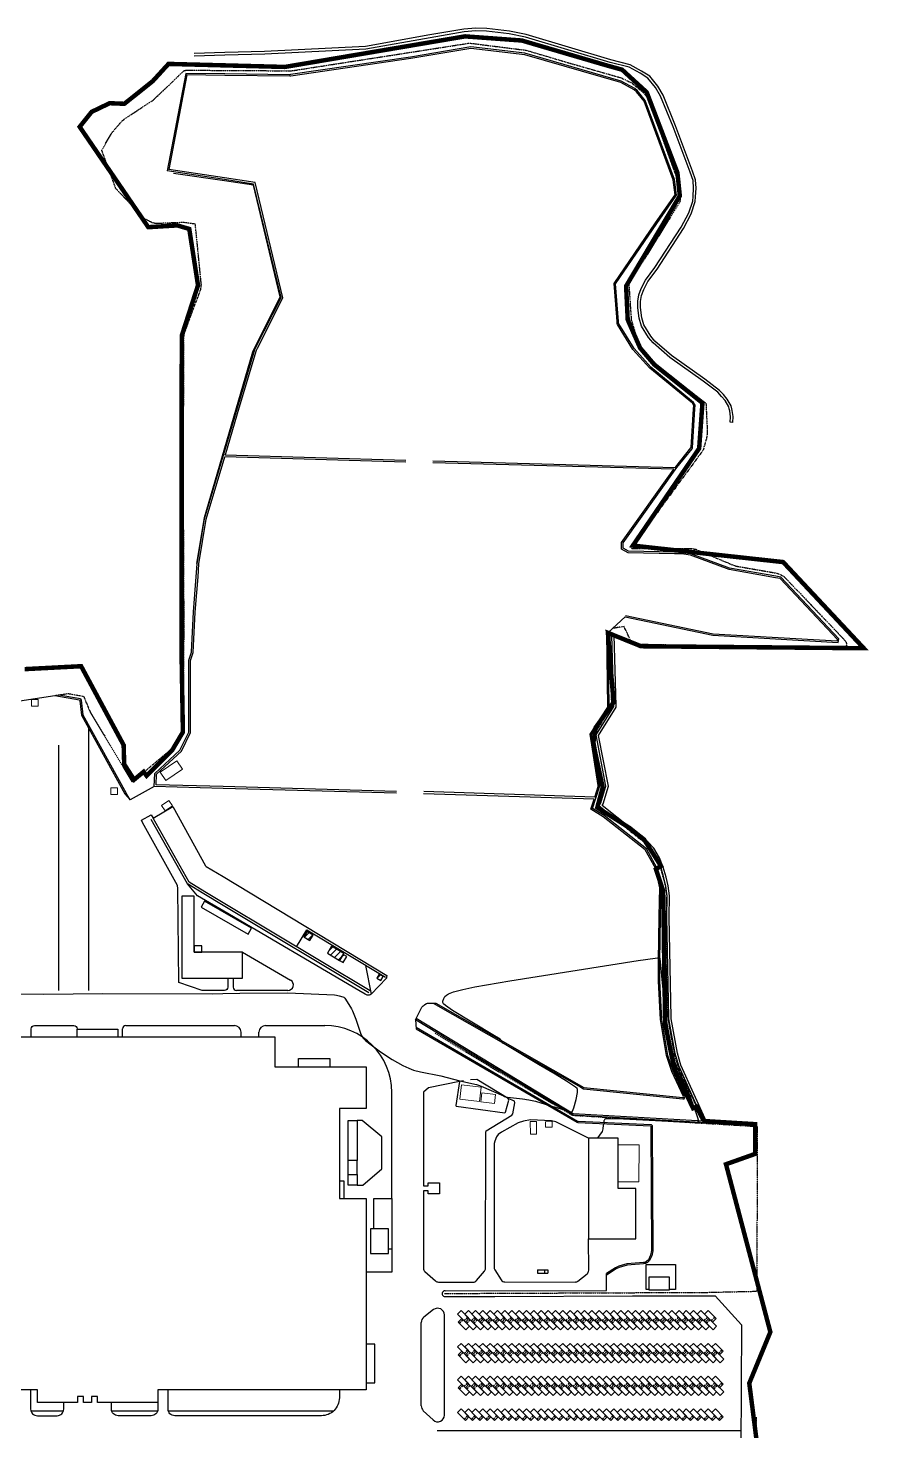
# Model space of a CAD drawing. Header units: millimetres. Extents: x -17369 to 294000, y -718917 to 220315.
# Drawn here: x 279630 to 284884, y 188830 to 197598 of the extents above; entities that cross this region are included whole.
import ezdxf
from ezdxf.xclip import XClip

# ---------------------------------------------------------------- set-up
doc = ezdxf.new("R2010")
doc.units = ezdxf.units.MM
doc.header["$LTSCALE"] = 350
doc.header["$XCLIPFRAME"] = 2
doc.linetypes.add('xref key map$0$PHANTOM2', pattern=[1.25, 0.625, -0.125, 0.125, -0.125, 0.125, -0.125])
for name, color, linetype in [('xref key map$0$CAA001_계곡선', 8, 'Continuous'), ('xref key map$0$CTR', 8, 'Continuous'), ('xref key map$0$L-BLDG', 9, 'Continuous'), ('xref key map$0$L-건물', 8, 'Continuous'), ('xref key map$0$PARK', 8, 'Continuous'), ('xref key map$0$Sol', 173, 'Continuous'), ('xref key map$0$대지경계선', 1, 'Continuous')]:
    doc.layers.add(name, color=color, linetype=linetype)

# ---------------------------------------------------------------- blocks, each defined once
blk = doc.blocks.new('xref key map$0$주차구획2300x5000')
at = {"layer": 'xref key map$0$PARK'}
blk.add_lwpolyline([(0, 0), (2300, 0), (2300, 5000), (0, 5000)], close=True, dxfattribs=at)
at = {"layer": 'xref key map$0$PARK', "color": 8}
for points in [[(250, 700), (850, 700), (850, 850), (250, 850)], [(1450, 700), (2050, 700), (2050, 850), (1450, 850)]]:
    blk.add_lwpolyline(points, close=True, dxfattribs=at)
blk = doc.blocks.new('xref key map')
at = {"layer": 'xref key map$0$Sol'}
h = blk.add_hatch(dxfattribs=at)
h.set_pattern_fill('_USER', color=256, scale=2000, angle=45, pattern_type=0)
h.set_pattern_definition([(45, (127820, -80000), (-1414.2136, 1414.2136), [])])
h.paths.add_polyline_path([(2006904, 1067764), (2008617, 1066731), (2009650, 1068444), (2007937, 1069477)])
h.paths.add_polyline_path([(1990169, 1075617), (1991710, 1074687), (1993363, 1077427), (1991822, 1078357)])
h.paths.add_polyline_path([(1990169, 1075617), (1992080, 1078785), (1986600, 1082091), (1984689, 1078922)])
h.paths.add_polyline_path([(1974142, 1086219), (1976882, 1084566), (1978380, 1087049), (1975640, 1088702)])
at = {"layer": 'xref key map$0$CAA001_계곡선'}
blk.add_lwpolyline([(1937887, 1060871), (1945482, 1061076), (1967023, 1061126), (1987830, 1060210), (1988854, 1060156), (1990040, 1059887), (1991657, 1059402), (1992088, 1059186), (1992519, 1058755), (1992843, 1058378), (1995532, 1053982), (1995967, 1053144), (1997400, 1049346), (1999575, 1043074), (2000165, 1041842), (2000785, 1040951), (2001810, 1039879), (2003698, 1038282), (2008492, 1034777), (2013699, 1031395), (2018532, 1028650), (2021138, 1027414), (2023274, 1026611), (2026333, 1025861), (2035527, 1023943), (2043960, 1021850), (2051526, 1020156), (2052309, 1019904), (2053597, 1019348), (2063590, 1015004), (2064016, 1014824), (2065385, 1014466), (2072002, 1013681), (2073079, 1013569), (2073864, 1013479), (2074919, 1013300), (2077907, 1012625), (2084193, 1010784), (2093242, 1008048), (2094088, 1007948), (2094385, 1008212), (2095025, 1009746), (2096074, 1013468), (2096711, 1016617), (2096709, 1017896), (2096501, 1018338), (2095750, 1018993), (2091793, 1021560), (2086659, 1024735), (2079256, 1029118), (2063820, 1038344), (2063314, 1038674), (2062962, 1039070), (2062830, 1039290), (2062698, 1039488), (2062566, 1039774), (2062390, 1040060), (2062016, 1040455), (2058813, 1042426), (2040646, 1053324), (2039608, 1053995), (2037556, 1055490), (2036697, 1056293), (2036359, 1056854), (2036314, 1057416), (2036783, 1058670), (2037312, 1059521), (2037957, 1060170), (2038853, 1060716), (2041132, 1061593), (2045348, 1062730), (2050661, 1063824), (2066381, 1066490), (2123897, 1075677), (2127136, 1076142), (2132542, 1076814), (2133111, 1076889), (2133216, 1076889), (2133291, 1076874), (2133366, 1076829), (2133426, 1076754), (2133471, 1076649), (2133516, 1076500), (2134059, 1070551), (2134410, 1067222), (2135051, 1061398), (2136555, 1048373), (2137266, 1044238), (2138431, 1037665), (2139768, 1031909), (2140309, 1030142), (2141427, 1027293), (2146916, 1015011), (2149871, 1007151), (2150463, 1005295), (2150723, 1004257), (2150805, 1004012), (2150828, 1003824), (2150816, 1003637), (2150746, 1003508), (2150676, 1003414), (2150605, 1003333), (2150359, 1003251), (2149750, 1003110), (2145862, 1003065), (2117339, 1004541), (2110805, 1004784), (2109156, 1004701), (2108840, 1004586), (2108553, 1004074), (2108519, 1003840), (2108486, 1003511), (2108481, 1003287), (2108514, 1003143), (2108570, 1003012), (2108602, 1002933), (2108616, 1002840), (2108607, 1002756), (2108560, 1002663), (2108518, 1002617), (2108453, 1002547), (2108397, 1002472), (2108346, 1002361), (2108299, 1002195), (2108235, 1001866), (2108001, 1000235), (2107696, 999145), (2106555, 997425), (2105815, 996377)], dxfattribs=at)
at = {"layer": 'xref key map$0$CAA001_계곡선', "flags": 128}
blk.add_lwpolyline([(1493070, 1060567), (1584501, 1060711), (1761880, 1060783), (1773264, 1060574), (1784506, 1060603), (1823676, 1060720), (1831892, 1060812), (1857577, 1060558), (1884206, 1060856), (1933462, 1060752), (1937887, 1060871)], dxfattribs=at)
at = {"layer": 'xref key map$0$CTR', "linetype": 'xref key map$0$PHANTOM2', "ltscale": 2}
blk.add_line((1862614, 1194302), (1868588, 1195219), dxfattribs=at)
at = {"layer": 'xref key map$0$CTR'}
for p, q in [((1877955, 1062231), (1877955, 1179432)), ((1864534, 1062231), (1864534, 1172035)), ((1970882, 1081782), (1975501, 1089440)), ((1975501, 1089440), (2010784, 1068156)), ((1946752, 1079404), (1968237, 1066891)), ((2004435, 1060625), (2001960, 1073479)), ((1942557, 1067704), (1942557, 1063731)), ((1966979, 1062231), (1944057, 1062231)), ((1892949, 1041552), (1892949, 1045052)), ((1894449, 1046552), (1943049, 1046552)), ((1946049, 1041552), (1946049, 1043552)), ((1954049, 1041552), (1954049, 1043552)), ((1957049, 1046552), (1983549, 1046552)), ((2013549, 969052), (2013549, 1016552)), ((1994049, 979796), (1994049, 986052)), ((1998049, 979796), (1998049, 986052)), ((2013549, 946452), (2013549, 936118)), ((2013549, 936118), (2002049, 936118)), ((2032276, 919324), (2027915, 916025)), ((2026724, 876264), (2026724, 913633)), ((2037086, 872106), (2037086, 916931)), ((1866497, 873822), (1852019, 873822)), ((1908676, 873822), (1888197, 873822)), ((1987341, 873822), (1913519, 873822)), ((2027654, 874092), (2032016, 869935)), ((2033788, 865145), (2169878, 865145))]:
    blk.add_line(p, q, dxfattribs=at)
for points in [[(2030774, 1488840), (2001909, 1483657), (1956626, 1481492), (1938829, 1480965)], [(2030555, 1490058), (2001769, 1484890), (1956578, 1482729), (1938832, 1482204)], [(2165807, 1322666), (2165528, 1323999), (2163705, 1327054), (2161969, 1329033), (2160236, 1330924), (2153626, 1335967), (2138712, 1346558), (2131369, 1353023), (2129449, 1355245), (2126349, 1360223), (2125466, 1363443), (2124855, 1367965), (2124842, 1370777), (2125310, 1373385), (2126313, 1376092), (2128178, 1379650), (2132314, 1385241), (2144120, 1403402), (2147537, 1409985), (2149408, 1415437), (2149557, 1417618), (2149845, 1421448), (2149573, 1425191), (2148184, 1429035), (2140558, 1449317), (2134958, 1463161), (2132600, 1467172), (2128991, 1471575), (2125318, 1473901), (2120270, 1476715), (2111642, 1478862), (2073637, 1490248), (2066291, 1491715), (2056032, 1492992), (2051122, 1493162), (2045821, 1492626), (2030555, 1490058)], [(2164611, 1322669), (2164423, 1323567), (2162755, 1326362), (2161098, 1328251), (2159444, 1330056), (2152932, 1335024), (2137985, 1345639), (2130536, 1352197), (2128504, 1354549), (2125266, 1359749), (2124317, 1363209), (2123685, 1367884), (2123671, 1370878), (2124176, 1373694), (2125242, 1376569), (2127183, 1380273), (2131352, 1385909), (2143108, 1403992), (2146458, 1410447), (2148251, 1415671), (2148390, 1417702), (2148672, 1421450), (2148418, 1424945), (2147086, 1428630), (2139468, 1448891), (2133905, 1462642), (2131637, 1466500), (2128206, 1470687), (2124720, 1472894), (2119836, 1475617), (2111333, 1477733), (2073354, 1489111), (2066104, 1490559), (2055940, 1491824), (2051161, 1491989), (2045980, 1491465), (2030774, 1488840)], [(2148625, 1322704), (2148709, 1324096), (2148151, 1325135), (2129041, 1340878), (2121463, 1349307), (2114526, 1360452), (2114406, 1360810), (2114367, 1361808), (2113102, 1378815), (2131647, 1405987), (2140358, 1418554), (2139486, 1425221), (2126459, 1460402), (2123071, 1464636), (2121993, 1465514), (2116047, 1468793), (2073023, 1481241), (2048993, 1484055), (2022045, 1479525), (1968264, 1471662), (1967866, 1471583), (1938809, 1471958)], [(2149267, 1322703), (2149359, 1324239), (2148656, 1325549), (2129485, 1341342), (2121977, 1349693), (2115109, 1360726), (2115042, 1360926), (2115007, 1361844), (2113757, 1378639), (2132175, 1405624), (2141025, 1418392), (2140112, 1425375), (2127024, 1460721), (2123529, 1465089), (2122353, 1466047), (2116294, 1469388), (2073150, 1481871), (2048977, 1484701), (2021946, 1480157), (1968155, 1472293), (1967807, 1472224), (1938810, 1472598)], [(1938832, 1482204), (1925079, 1481797)], [(1938829, 1480965), (1925116, 1480560)], [(1938810, 1472598), (1921311, 1472824), (1912983, 1429230)], [(1938809, 1471958), (1921839, 1472177), (1913781, 1429869)], [(1938704, 1425309), (1912983, 1429230)], [(1938706, 1426107), (1913781, 1429869)], [(1938702, 1424694), (1915816, 1428110)], [(1945274, 1323157), (1952920, 1348921), (1953400, 1349838), (1964796, 1372424), (1952340, 1424049), (1938706, 1426107)], [(1943993, 1323160), (1951323, 1348241), (1963557, 1372745), (1951579, 1422773), (1938702, 1424694)], [(1944432, 1323159), (1952168, 1349226), (1952682, 1350207), (1963941, 1372523), (1951682, 1423331), (1938704, 1425309)], [(1938428, 1302929), (1944432, 1323159)], [(1938431, 1304128), (1943993, 1323160)], [(1938955, 1301864), (1939192, 1302663), (1945274, 1323157)], [(2118005, 1229521), (2157288, 1221258), (2213431, 1218108), (2213706, 1219660), (2187775, 1247253), (2185451, 1247692), (2164708, 1251372), (2147379, 1257775), (2143362, 1258354), (2140090, 1258436), (2119487, 1258889), (2117045, 1260229), (2117047, 1262639), (2141134, 1296369), (2147983, 1304766), (2148207, 1305140), (2149267, 1322703)], [(2140296, 1296296), (2140625, 1296758), (2147457, 1305135), (2147577, 1305335), (2148625, 1322704)], [(2165047, 1316644), (2165173, 1319148), (2164800, 1321766), (2164611, 1322669)], [(2166216, 1316585), (2166347, 1319202), (2165953, 1321969), (2165807, 1322666)], [(2166216, 1316585), (2165047, 1316644)], [(1938093, 1152698), (1907176, 1153559), (1907430, 1159381), (1918665, 1169833), (1922599, 1177951), (1922623, 1210068), (1923791, 1213720), (1924758, 1231749), (1926007, 1247481), (1926373, 1253302), (1929676, 1273470), (1938418, 1302893), (1938428, 1302929)], [(1926299, 1253451), (1929628, 1274007), (1938431, 1304128)], [(1938422, 1300070), (1938736, 1301128)], [(2019826, 1298768), (1938736, 1301128)], [(2019847, 1299488), (1938955, 1301864)], [(1938094, 1153506), (1908019, 1154344), (1908223, 1159015), (1919326, 1169345), (1923407, 1177765), (1923431, 1209942), (1924592, 1213573), (1925564, 1231696), (1926813, 1247424), (1927177, 1253211), (1930465, 1273289), (1938422, 1300070)], [(2139829, 1295644), (2031963, 1298558)], [(2140296, 1296296), (2031982, 1299238)], [(2118137, 1230148), (2157372, 1221895), (2212899, 1218779), (2213019, 1219456), (2187451, 1246663), (2185336, 1247062), (2164540, 1250752), (2147220, 1257151), (2143308, 1257715), (2140075, 1257796), (2119316, 1258252), (2116404, 1259850), (2116407, 1262845), (2139829, 1295644)], [(2110348, 1222460), (2118005, 1229521)], [(2032069, 1056549), (2098116, 1018906), (2099342, 1018203), (2143766, 1013761), (2144429, 1013761), (2144761, 1014755), (2139453, 1026202), (2137129, 1033194), (2134442, 1049243), (2133539, 1066398), (2133585, 1075441), (2133840, 1094995), (2134006, 1102217), (2134171, 1108277), (2132229, 1117221), (2127501, 1125590), (2108550, 1140550), (2103379, 1143680), (2106581, 1153456), (2106581, 1154038), (2102955, 1176812), (2110764, 1188805), (2110841, 1189180), (2110348, 1222460)], [(2104426, 1148800), (2105982, 1153552), (2105982, 1153991), (2102327, 1176946), (2110200, 1189037), (2110241, 1189237), (2109749, 1222451)], [(2153091, 1003854), (2142011, 1028494), (2140380, 1033964), (2137597, 1049495), (2137598, 1050054), (2136676, 1095124), (2136802, 1104507), (2136207, 1108897), (2135372, 1112690), (2134057, 1117161), (2132385, 1121235), (2129993, 1125309), (2127479, 1128106), (2106333, 1144769), (2107134, 1146205), (2109415, 1153748), (2105002, 1176627), (2112876, 1189395), (2112876, 1189634), (2112103, 1221291)], [(2154567, 1003095), (2142984, 1028856), (2141389, 1034204), (2138633, 1049586), (2138634, 1050064), (2137712, 1095127), (2137839, 1104570), (2137228, 1109078), (2136376, 1112948), (2135035, 1117504), (2133315, 1121696), (2130833, 1125923), (2128190, 1128864), (2107668, 1145036), (2108093, 1145798), (2110480, 1153693), (2106095, 1176427), (2113912, 1189101), (2113912, 1189646), (2113138, 1221316)], [(1829713, 1174488), (1829202, 1189176), (1862614, 1194302), (1873717, 1192335), (1873916, 1191975), (1874589, 1185508), (1894082, 1150323), (1896476, 1147527)], [(1864523, 1194595), (1874118, 1192895), (1874521, 1192165), (1875194, 1185698), (1894626, 1150624)], [(1907176, 1153559), (1896476, 1147527), (1894626, 1150624)], [(2015660, 1150538), (1938093, 1152698)], [(2015682, 1151346), (1938094, 1153506)], [(2104131, 1147901), (2027776, 1150298)], [(2104426, 1148800), (2027806, 1151260)], [(2033301, 1056536), (2098413, 1019426), (2099529, 1018786), (2143796, 1014360), (2143997, 1014360), (2144117, 1014719), (2138895, 1025981), (2136546, 1033049), (2133845, 1049178), (2132940, 1066384), (2132986, 1075447), (2133241, 1095006), (2133407, 1102232), (2133570, 1108221), (2131663, 1117005), (2127037, 1125193), (2108208, 1140057), (2102661, 1143414), (2104131, 1147901)], [(2003808, 1062020), (1937978, 1101531), (1929861, 1106403), (1922802, 1110683), (1906669, 1139356)], [(2003263, 1061111), (1937976, 1100297), (1929314, 1105495), (1922015, 1109921)], [(2024158, 1049149), (2027023, 1054731), (2027542, 1055289), (2027981, 1055728), (2028261, 1055967), (2029100, 1056366), (2029539, 1056525), (2029978, 1056565), (2030577, 1056564), (2033301, 1056536)], [(2024158, 1049149), (2024430, 1045044)], [(2024193, 1049217), (2094524, 1006546), (2154567, 1003095)], [(2024503, 1049822), (2094731, 1007213), (2153091, 1003854)], [(2024384, 1045732), (2096741, 1003726), (2096931, 1003655), (2129631, 1002216), (2130071, 1001771), (2130370, 945720), (2129904, 943486), (2128914, 941298), (2127975, 940362), (2127081, 939915), (2126211, 939825), (2118880, 939279), (2115388, 938236), (2113945, 937554), (2109705, 934786)], [(2024430, 1045044), (2096495, 1003208), (2096815, 1003088), (2129382, 1001655), (2129501, 1001535), (2129798, 945778), (2129357, 943664), (2128436, 941629), (2127637, 940832), (2126918, 940473), (2126160, 940394), (2118776, 939845), (2115183, 938771), (2113665, 938054), (2109705, 935469)], [(2045680, 1021743), (2043803, 1021423), (2042158, 1010806), (2042397, 1010447), (2064072, 1007397), (2064431, 1007716), (2065952, 1013064), (2065833, 1013423), (2065673, 1013822), (2051588, 1022336), (2048834, 1022260)], [(1998049, 975064), (2000606, 975064), (2009128, 982417), (2009128, 996735), (2000341, 1004052), (1998049, 1004052)], [(2037383, 927737), (2109705, 927837), (2109705, 935469)], [(2037383, 925202), (2059695, 925194), (2121350, 925441), (2158320, 925560), (2170092, 912560), (2169715, 829240)]]:
    blk.add_lwpolyline(points, dxfattribs=at)
at = {"layer": 'xref key map$0$CTR', "linetype": 'xref key map$0$PHANTOM2', "ltscale": 2}
for points in [[(1938814, 1474191), (1968187, 1474018), (1968626, 1474017), (2047757, 1486332), (2048755, 1486370), (2073583, 1483236), (2094217, 1477153), (2116248, 1470869), (2120956, 1468589), (2125426, 1464913), (2127858, 1462238), (2128337, 1461358), (2141243, 1425541), (2141362, 1425061), (2142594, 1417355), (2142593, 1416637), (2142553, 1415399), (2119729, 1378650), (2119689, 1378171), (2120477, 1366235), (2120755, 1362522), (2124219, 1350941), (2131997, 1342473), (2154180, 1325131), (2154297, 1322692)], [(1920355, 1323213), (1920511, 1355891), (1920511, 1356171), (1928032, 1376245), (1928272, 1378161), (1925579, 1405349), (1925419, 1405388), (1920391, 1406111), (1907935, 1405602), (1906259, 1406002), (1902786, 1407840), (1890062, 1421185), (1883689, 1438435), (1888166, 1446216), (1893001, 1451841), (1898990, 1455868), (1906661, 1460852), (1920563, 1474095), (1921441, 1474294), (1938814, 1474191)], [(1868588, 1195219), (1875513, 1193970), (1875594, 1193890), (1878464, 1186982), (1897201, 1155750), (1897480, 1155750), (1917014, 1172142), (1920093, 1178605), (1920133, 1178965), (1920567, 1224674), (1920226, 1296450), (1920355, 1323213)], [(2154297, 1322692), (2154769, 1312875), (2154606, 1310121), (2152924, 1304173), (2120795, 1260445), (2120955, 1260127), (2143510, 1260149), (2145985, 1260187), (2147422, 1260146), (2149577, 1259785), (2166897, 1252465), (2167655, 1252265), (2185856, 1249099), (2186575, 1248858), (2187413, 1248458), (2189049, 1247658), (2216811, 1218534), (2217049, 1217736), (2217049, 1216858), (2216889, 1216180), (2216569, 1216020), (2158965, 1216503), (2123278, 1217171), (2121057, 1217551), (2117514, 1225202), (2112359, 1224323), (2111045, 1222963), (2111368, 1205041), (2111922, 1189224), (2103855, 1176595), (2107883, 1153793), (2105480, 1145230), (2107387, 1143626), (2115124, 1137656), (2127057, 1128177), (2129936, 1125103), (2132123, 1121207), (2133857, 1116936), (2135623, 1110613), (2136019, 1109002), (2136608, 1104918), (2136357, 1094468), (2136418, 1075189), (2136989, 1055778), (2137229, 1049159), (2139938, 1033749), (2141935, 1027436), (2153323, 1002806)], [(2032882, 1043070), (2069590, 1021005), (2093652, 1006774), (2094570, 1006375), (2177121, 1001360), (2176970, 927573)], [(2037074, 926560), (2154573, 927065), (2176970, 927573)], [(2176833, 865730), (2176825, 871157)]]:
    blk.add_lwpolyline(points, dxfattribs=at)
at = {"layer": 'xref key map$0$CTR'}
for points in [[(1940082, 1067704), (1940082, 1063730, -0.4043155), (1938633, 1062231), (1928575, 1062231), (1918209, 1065800), (1917802, 1107826), (1917626, 1109193), (1901912, 1137436), (1901419, 1138501), (1905802, 1140917), (1906669, 1139356), (1915562, 1144652), (1930156, 1118054), (1930396, 1117817), (1938004, 1113227), (2011300, 1069012), (2011225, 1068196), (2011144, 1067717), (2004352, 1060537), (2003873, 1060218), (2003434, 1060098), (2002436, 1060179), (2001602, 1060510), (1998727, 1062287), (1938290, 1097751), (1926584, 1104620), (1922015, 1109921), (1905746, 1138836)], [(1852062, 1041552), (1852062, 1045052, -0.4142136), (1853562, 1046552), (1871149, 1046552, -0.4142136), (1872649, 1045052), (1872649, 1044902)], [(2043803, 1021423), (2029909, 1018708), (2027694, 1016702), (2027694, 996892), (2027694, 974744), (2029870, 974744), (2029870, 976178), (2034930, 976178), (2034930, 971130), (2029871, 971130), (2029871, 972548), (2027694, 972548), (2027694, 937847, 0.2172739), (2028372, 936331), (2033071, 932188, 0.181218), (2034383, 931688), (2049918, 931602, 0.2232648), (2051461, 932317), (2055008, 936547, 0.1756722), (2055475, 937828), (2055602, 998859), (2055762, 999419), (2067344, 1006476), (2067704, 1006955), (2068626, 1011865), (2068467, 1012623), (2065673, 1013822)], [(2101586, 996079), (2087023, 1003427), (2084987, 1003907), (2075606, 1004274), (2072573, 1003757), (2070176, 1002920), (2062588, 998815), (2061230, 997737), (2060432, 996741), (2059710, 994825), (2059430, 993668), (2059308, 938244, 0.1424908), (2059617, 937171), (2062459, 932677, 0.2566337), (2064146, 931746), (2095645, 931684, 0.1705856), (2096897, 932121), (2100944, 935353, 0.2301096), (2101696, 936931), (2101586, 951079)], [(1851847, 883452), (1851847, 874822, 0.4142136), (1854847, 871822), (1863668, 871822, 0.4142136), (1866668, 874822), (1866668, 877734)], [(1990049, 883452), (1990049, 879822, -0.4142136), (1982049, 871822), (1916347, 871822, -0.4142136), (1913347, 874822), (1913347, 883452)], [(1908847, 877734), (1908847, 874822, -0.4142136), (1905847, 871822), (1891026, 871822, -0.4142136), (1888026, 874822), (1888026, 877734)]]:
    blk.add_lwpolyline(points, format="xyb", dxfattribs=at)
for centre, radius, start, end in [((1944057, 1063731), 1500, 180, 270), ((1966979, 1064731), 2500, 270, 59.784949), ((1894449, 1045052), 1500, 90, 180), ((1943049, 1043552), 3000, 0, 90), ((1957049, 1043552), 3000, 90, 180), ((1983549, 1016552), 30000, 0, 90), ((2037383, 926469), 1267, 89.999919, 270.000116), ((2034086, 916931), 3000, 0, 127.09933), ((2029724, 913633), 3000, 127.09933, 180), ((2029724, 876264), 3000, 180, 226.371402), ((2034086, 872106), 3000, 226.371402, 0)]:
    blk.add_arc(centre, radius, start, end, dxfattribs=at)
at = {"layer": 'xref key map$0$L-BLDG'}
for p, q in [((1872649, 1044902), (1890949, 1044902)), ((1872649, 1041552), (1872649, 1044902)), ((1890949, 1044902), (1890949, 1041552)), ((1802299, 1041552), (1961099, 1041552)), ((1961099, 1041552), (1961099, 1028052)), ((1971799, 1031752), (1985799, 1031752)), ((1971799, 1028052), (1971799, 1031752)), ((1985799, 1031752), (1985799, 1028052)), ((1961099, 1028052), (2002049, 1028052)), ((2002049, 1028052), (2002049, 1009452)), ((2002049, 1009452), (1990099, 1009452)), ((1990099, 1009452), (1990099, 969052)), ((1990099, 977017), (1992064, 977017)), ((1992064, 977017), (1992064, 969052)), ((1990099, 969052), (2002049, 969052)), ((2002049, 969052), (2002049, 883452)), ((2005549, 969052), (2013549, 969052)), ((2005549, 955552), (2005549, 969052)), ((2013549, 969052), (2013549, 946452)), ((2013549, 946452), (2012049, 946452)), ((2078790, 937108), (2083436, 937108)), ((2078790, 937108), (2078790, 935708)), ((2082040, 935708), (2082040, 937108)), ((2083436, 937108), (2083436, 935708)), ((2078790, 935708), (2083436, 935708)), ((2005949, 903902), (2002049, 903902)), ((2005949, 886602), (2005949, 903902)), ((2002049, 886602), (2005949, 886602)), ((1854847, 883452), (1716899, 883452)), ((1854847, 877734), (1854847, 883452)), ((1872847, 880434), (1872847, 877734)), ((1875547, 880434), (1872847, 880434)), ((1875547, 877734), (1875547, 880434)), ((1881847, 880434), (1879147, 880434)), ((1879147, 880434), (1879147, 877734)), ((1881847, 877734), (1881847, 880434)), ((2002049, 883452), (1908847, 883452)), ((1908847, 883452), (1908847, 877734)), ((1872847, 877734), (1854847, 877734)), ((1879147, 877734), (1875547, 877734)), ((1908847, 877734), (1881847, 877734))]:
    blk.add_line(p, q, dxfattribs=at)
for points in [[(1946752, 1079404), (1925052, 1079404), (1925052, 1104404), (1919552, 1104404), (1919552, 1067704), (1946752, 1067704)], [(1950710, 1090104), (1929752, 1102204), (1928202, 1099519), (1949160, 1087419)], [(1974142, 1086219), (1976882, 1084566), (1978380, 1087049), (1975640, 1088702)], [(1928552, 1082234), (1925052, 1082234), (1925052, 1079404), (1928552, 1079404)], [(1990169, 1075617), (1992080, 1078785), (1986600, 1082091), (1984689, 1078922)], [(1990169, 1075617), (1991710, 1074687), (1993363, 1077427), (1991822, 1078357)], [(2006904, 1067764), (2008617, 1066731), (2009650, 1068444), (2007937, 1069477)], [(2004049, 955552), (2004049, 944452), (2012049, 944452), (2012049, 955552)], [(2128648, 928150), (2137848, 928150), (2137848, 933850), (2128648, 933850)]]:
    blk.add_lwpolyline(points, close=True, dxfattribs=at)
at = {"layer": 'xref key map$0$L-BLDG', "linetype": 'ByBlock', "lineweight": 9}
for points in [[(2043932, 1013510), (2044683, 1019967), (2053520, 1018940), (2052770, 1012483), (2043932, 1013510)], [(2059527, 1011698), (2059985, 1015641), (2053861, 1016352), (2053403, 1012410), (2059527, 1011698), (2053403, 1012410)]]:
    blk.add_lwpolyline(points, dxfattribs=at)
at = {"layer": 'xref key map$0$L-BLDG'}
for points in [[(1994049, 986052), (1994049, 1004052), (1998049, 1004052), (1998049, 986052), (1994049, 986052)], [(1994049, 975064), (1994049, 979796), (1998049, 979796), (1998049, 975064), (1994049, 975064)], [(2128648, 928300), (2127398, 928300), (2127398, 939500), (2140598, 939500), (2140598, 928300), (2137848, 928300)]]:
    blk.add_lwpolyline(points, dxfattribs=at)
at = {"layer": 'xref key map$0$L-BLDG', "lineweight": 30}
blk.add_lwpolyline([(2122786, 951079), (2122786, 973579), (2114836, 973579), (2114836, 996079), (2101586, 996079), (2101586, 951079)], close=True, dxfattribs=at)
at = {"layer": 'xref key map$0$L-건물', "lineweight": 9}
for points in [[(1852210, 1192476), (1855210, 1192476), (1855210, 1189476), (1852210, 1189476)], [(1919821, 1161362), (1912378, 1156303), (1909848, 1160024), (1917291, 1165084)], [(1890696, 1149933), (1887696, 1149933), (1887696, 1152933), (1890696, 1152933)], [(1915427, 1144851), (1912119, 1142602), (1910433, 1145083), (1913741, 1147332)], [(2082301, 1003479), (2085301, 1003502), (2085320, 1001002), (2082320, 1000979)]]:
    blk.add_lwpolyline(points, close=True, dxfattribs=at)
at = {"layer": 'xref key map$0$L-건물', "linetype": 'ByBlock', "lineweight": 9}
blk.add_lwpolyline([(2075591, 997930), (2078391, 997952), (2078348, 1003551), (2075548, 1003530)], close=True, dxfattribs=at)
at = {"layer": 'xref key map$0$L-건물', "lineweight": 9}
blk.add_lwpolyline([(2114836, 993137), (2124210, 993137), (2124197, 976610), (2114836, 976610)], dxfattribs=at)
at = {"layer": 'xref key map$0$대지경계선', "linetype": 'xref key map$0$PHANTOM2', "ltscale": 15, "const_width": 2000}
blk.add_lwpolyline([(1849158, 1206116), (1874448, 1207426), (1877294, 1202143), (1893488, 1172086), (1893738, 1163526), (1898177, 1156623), (1902444, 1160166), (1903798, 1158354), (1915237, 1169865), (1920015, 1177929), (1919423, 1212302), (1919457, 1221359), (1919468, 1296982), (1919500, 1355412), (1926781, 1377991), (1922867, 1403205), (1917547, 1404796), (1904517, 1403997), (1873803, 1448934), (1879174, 1455645), (1887231, 1459518), (1893812, 1459252), (1906485, 1469363), (1913567, 1477105), (1965664, 1475747), (2046334, 1489440), (2071751, 1487578), (2109701, 1476443), (2116637, 1474513), (2127677, 1464377), (2141409, 1428407), (2142479, 1418012), (2118430, 1377617), (2119158, 1362524), (2124718, 1349896), (2131023, 1342505), (2152615, 1325308), (2151134, 1304942), (2121473, 1261440), (2130489, 1260434), (2154744, 1257778), (2188736, 1254054), (2224823, 1215485), (2127217, 1216346), (2125106, 1216364), (2110284, 1222369), (2112810, 1191235), (2104710, 1179811), (2103745, 1172876), (2107951, 1153167), (2105536, 1144147), (2119912, 1135040), (2126477, 1129820), (2134031, 1117970), (2131787, 1116547), (2135022, 1106945), (2135119, 1102936), (2135483, 1074921), (2135919, 1047465), (2138850, 1032818), (2140437, 1026292), (2148402, 1009518), (2149876, 1010171), (2152678, 1004866), (2153478, 1003765), (2176208, 1002366), (2176200, 996991), (2176188, 989056), (2163148, 984426), (2183008, 909306), (2173576, 886386), (2175423, 871918), (2181798, 821966)], dxfattribs=at)
at = {"layer": 'xref key map$0$PARK'}
for p, rotation in [((2046470, 913770), 45), ((2049723, 913770), 45), ((2052975, 913770), 45), ((2056228, 913770), 45), ((2059481, 913770), 45), ((2062734, 913770), 45), ((2065986, 913770), 45), ((2069239, 913770), 45), ((2072492, 913770), 45), ((2075744, 913770), 45), ((2078997, 913770), 45), ((2082250, 913770), 45), ((2085502, 913770), 45), ((2088755, 913770), 45), ((2092008, 913770), 45), ((2095260, 913770), 45), ((2098513, 913770), 45), ((2101766, 913770), 45), ((2105019, 913770), 45), ((2108271, 913770), 45), ((2111524, 913770), 45), ((2114777, 913770), 45), ((2118029, 913770), 45), ((2121282, 913770), 45), ((2124535, 913770), 45), ((2127787, 913770), 45), ((2131040, 913770), 45), ((2134293, 913770), 45), ((2137545, 913770), 45), ((2140798, 913770), 45), ((2144051, 913770), 45), ((2147304, 913770), 45), ((2150556, 913770), 45), ((2153809, 913770), 45), ((2157062, 913770), 45), ((2044844, 915396), 224.9999999999999), ((2048096, 915396), 224.9999999999999), ((2051349, 915396), 224.9999999999999), ((2054602, 915396), 224.9999999999999), ((2057855, 915396), 224.9999999999999), ((2061107, 915396), 224.9999999999999), ((2064360, 915396), 224.9999999999999), ((2067613, 915396), 224.9999999999999), ((2070865, 915396), 224.9999999999999), ((2074118, 915396), 224.9999999999999), ((2077371, 915396), 224.9999999999999), ((2080623, 915396), 224.9999999999999), ((2083876, 915396), 224.9999999999999), ((2087129, 915396), 224.9999999999999), ((2090381, 915396), 224.9999999999999), ((2093634, 915396), 224.9999999999999), ((2096887, 915396), 224.9999999999999), ((2100140, 915396), 224.9999999999999), ((2103392, 915396), 224.9999999999999), ((2106645, 915396), 224.9999999999999), ((2109898, 915396), 224.9999999999999), ((2113150, 915396), 224.9999999999999), ((2116403, 915396), 224.9999999999999), ((2119656, 915396), 224.9999999999999), ((2122908, 915396), 224.9999999999999), ((2126161, 915396), 224.9999999999999), ((2129414, 915396), 224.9999999999999), ((2132666, 915396), 224.9999999999999), ((2135919, 915396), 224.9999999999999), ((2139172, 915396), 224.9999999999999), ((2142424, 915396), 224.9999999999999), ((2145677, 915396), 224.9999999999999), ((2148930, 915396), 224.9999999999999), ((2152183, 915396), 224.9999999999999), ((2155435, 915396), 224.9999999999999), ((2046470, 899072), 45), ((2044844, 900699), 224.9999999999999), ((2049723, 899072), 45), ((2048096, 900699), 224.9999999999999), ((2052975, 899072), 45), ((2051349, 900699), 224.9999999999999), ((2056228, 899072), 45), ((2054602, 900699), 224.9999999999999), ((2059481, 899072), 45), ((2057855, 900699), 224.9999999999999), ((2062734, 899072), 45), ((2061107, 900699), 224.9999999999999), ((2065986, 899072), 45), ((2064360, 900699), 224.9999999999999), ((2069239, 899072), 45), ((2067613, 900699), 224.9999999999999), ((2072492, 899072), 45), ((2070865, 900699), 224.9999999999999), ((2075744, 899072), 45), ((2074118, 900699), 224.9999999999999), ((2078997, 899072), 45), ((2077371, 900699), 224.9999999999999), ((2082250, 899072), 45), ((2080623, 900699), 224.9999999999999), ((2085502, 899072), 45), ((2083876, 900699), 224.9999999999999), ((2088755, 899072), 45), ((2087129, 900699), 224.9999999999999), ((2092008, 899072), 45), ((2090381, 900699), 224.9999999999999), ((2095260, 899072), 45), ((2093634, 900699), 224.9999999999999), ((2098513, 899072), 45), ((2096887, 900699), 224.9999999999999), ((2101766, 899072), 45), ((2100140, 900699), 224.9999999999999), ((2105019, 899072), 45), ((2103392, 900699), 224.9999999999999), ((2108271, 899072), 45), ((2106645, 900699), 224.9999999999999), ((2111524, 899072), 45), ((2109898, 900699), 224.9999999999999), ((2114777, 899072), 45), ((2113150, 900699), 224.9999999999999), ((2118029, 899072), 45), ((2116403, 900699), 224.9999999999999), ((2121282, 899072), 45), ((2119656, 900699), 224.9999999999999), ((2124535, 899072), 45), ((2122908, 900699), 224.9999999999999), ((2127787, 899072), 45), ((2126161, 900699), 224.9999999999999), ((2131040, 899072), 45), ((2129414, 900699), 224.9999999999999), ((2134293, 899072), 45), ((2132666, 900699), 224.9999999999999), ((2137545, 899072), 45), ((2135919, 900699), 224.9999999999999), ((2140798, 899072), 45), ((2139172, 900699), 224.9999999999999), ((2144051, 899072), 45), ((2142424, 900699), 224.9999999999999), ((2147304, 899072), 45), ((2145677, 900699), 224.9999999999999), ((2150556, 899072), 45), ((2148930, 900699), 224.9999999999999), ((2153809, 899072), 45), ((2152183, 900699), 224.9999999999999), ((2157062, 899072), 45), ((2155435, 900699), 224.9999999999999), ((2160314, 899072), 45), ((2158688, 900699), 224.9999999999999), ((2046470, 884375), 45), ((2044844, 886001), 224.9999999999999), ((2049723, 884375), 45), ((2048096, 886001), 224.9999999999999), ((2052975, 884375), 45), ((2051349, 886001), 224.9999999999999), ((2056228, 884375), 45), ((2054602, 886001), 224.9999999999999), ((2059481, 884375), 45), ((2057855, 886001), 224.9999999999999), ((2062734, 884375), 45), ((2061107, 886001), 224.9999999999999), ((2065986, 884375), 45), ((2064360, 886001), 224.9999999999999), ((2069239, 884375), 45), ((2067613, 886001), 224.9999999999999), ((2072492, 884375), 45), ((2070865, 886001), 224.9999999999999), ((2075744, 884375), 45), ((2074118, 886001), 224.9999999999999), ((2078997, 884375), 45), ((2077371, 886001), 224.9999999999999), ((2082250, 884375), 45), ((2080623, 886001), 224.9999999999999), ((2085502, 884375), 45), ((2083876, 886001), 224.9999999999999), ((2088755, 884375), 45), ((2087129, 886001), 224.9999999999999), ((2092008, 884375), 45), ((2090381, 886001), 224.9999999999999), ((2095260, 884375), 45), ((2093634, 886001), 224.9999999999999), ((2098513, 884375), 45), ((2096887, 886001), 224.9999999999999), ((2101766, 884375), 45), ((2100140, 886001), 224.9999999999999), ((2105019, 884375), 45), ((2103392, 886001), 224.9999999999999), ((2108271, 884375), 45), ((2106645, 886001), 224.9999999999999), ((2111524, 884375), 45), ((2109898, 886001), 224.9999999999999), ((2114777, 884375), 45), ((2113150, 886001), 224.9999999999999), ((2118029, 884375), 45), ((2116403, 886001), 224.9999999999999), ((2121282, 884375), 45), ((2119656, 886001), 224.9999999999999), ((2124535, 884375), 45), ((2122908, 886001), 224.9999999999999), ((2127787, 884375), 45), ((2126161, 886001), 224.9999999999999), ((2131040, 884375), 45), ((2129414, 886001), 224.9999999999999), ((2134293, 884375), 45), ((2132666, 886001), 224.9999999999999), ((2137545, 884375), 45), ((2135919, 886001), 224.9999999999999), ((2140798, 884375), 45), ((2139172, 886001), 224.9999999999999), ((2144051, 884375), 45), ((2142424, 886001), 224.9999999999999), ((2147304, 884375), 45), ((2145677, 886001), 224.9999999999999), ((2150556, 884375), 45), ((2148930, 886001), 224.9999999999999), ((2153809, 884375), 45), ((2152183, 886001), 224.9999999999999), ((2157062, 884375), 45), ((2155435, 886001), 224.9999999999999), ((2160314, 884375), 45), ((2158688, 886001), 224.9999999999999), ((2046470, 869678), 45), ((2049723, 869678), 45), ((2052975, 869678), 45), ((2056228, 869678), 45), ((2059481, 869678), 45), ((2062734, 869678), 45), ((2065986, 869678), 45), ((2069239, 869678), 45), ((2072492, 869678), 45), ((2075744, 869678), 45), ((2078997, 869678), 45), ((2082250, 869678), 45), ((2085502, 869678), 45), ((2088755, 869678), 45), ((2092008, 869678), 45), ((2095260, 869678), 45), ((2098513, 869678), 45), ((2101766, 869678), 45), ((2105019, 869678), 45), ((2108271, 869678), 45), ((2111524, 869678), 45), ((2114777, 869678), 45), ((2118029, 869678), 45), ((2121282, 869678), 45), ((2124535, 869678), 45), ((2127787, 869678), 45), ((2131040, 869678), 45), ((2134293, 869678), 45), ((2137545, 869678), 45), ((2140798, 869678), 45), ((2144051, 869678), 45), ((2147304, 869678), 45), ((2150556, 869678), 45), ((2153809, 869678), 45), ((2157062, 869678), 45), ((2160314, 869678), 45)]:
    blk.add_blockref('xref key map$0$주차구획2300x5000', p, dxfattribs=dict(at, rotation=rotation))

msp = doc.modelspace()

# ---------------------------------------------------------------- block references
ref = msp.add_blockref('xref key map', (253797.2, 176755.9), dxfattribs=dict(xscale=0.01395821451102549, yscale=0.01395821451102549, zscale=0.01395821451102549))
XClip(ref).set_block_clipping_path([(-0.0000000075, 167165.6021255665), (2389260.125662934, 1718467.6565462798)])

doc.saveas('drawing.dxf')
